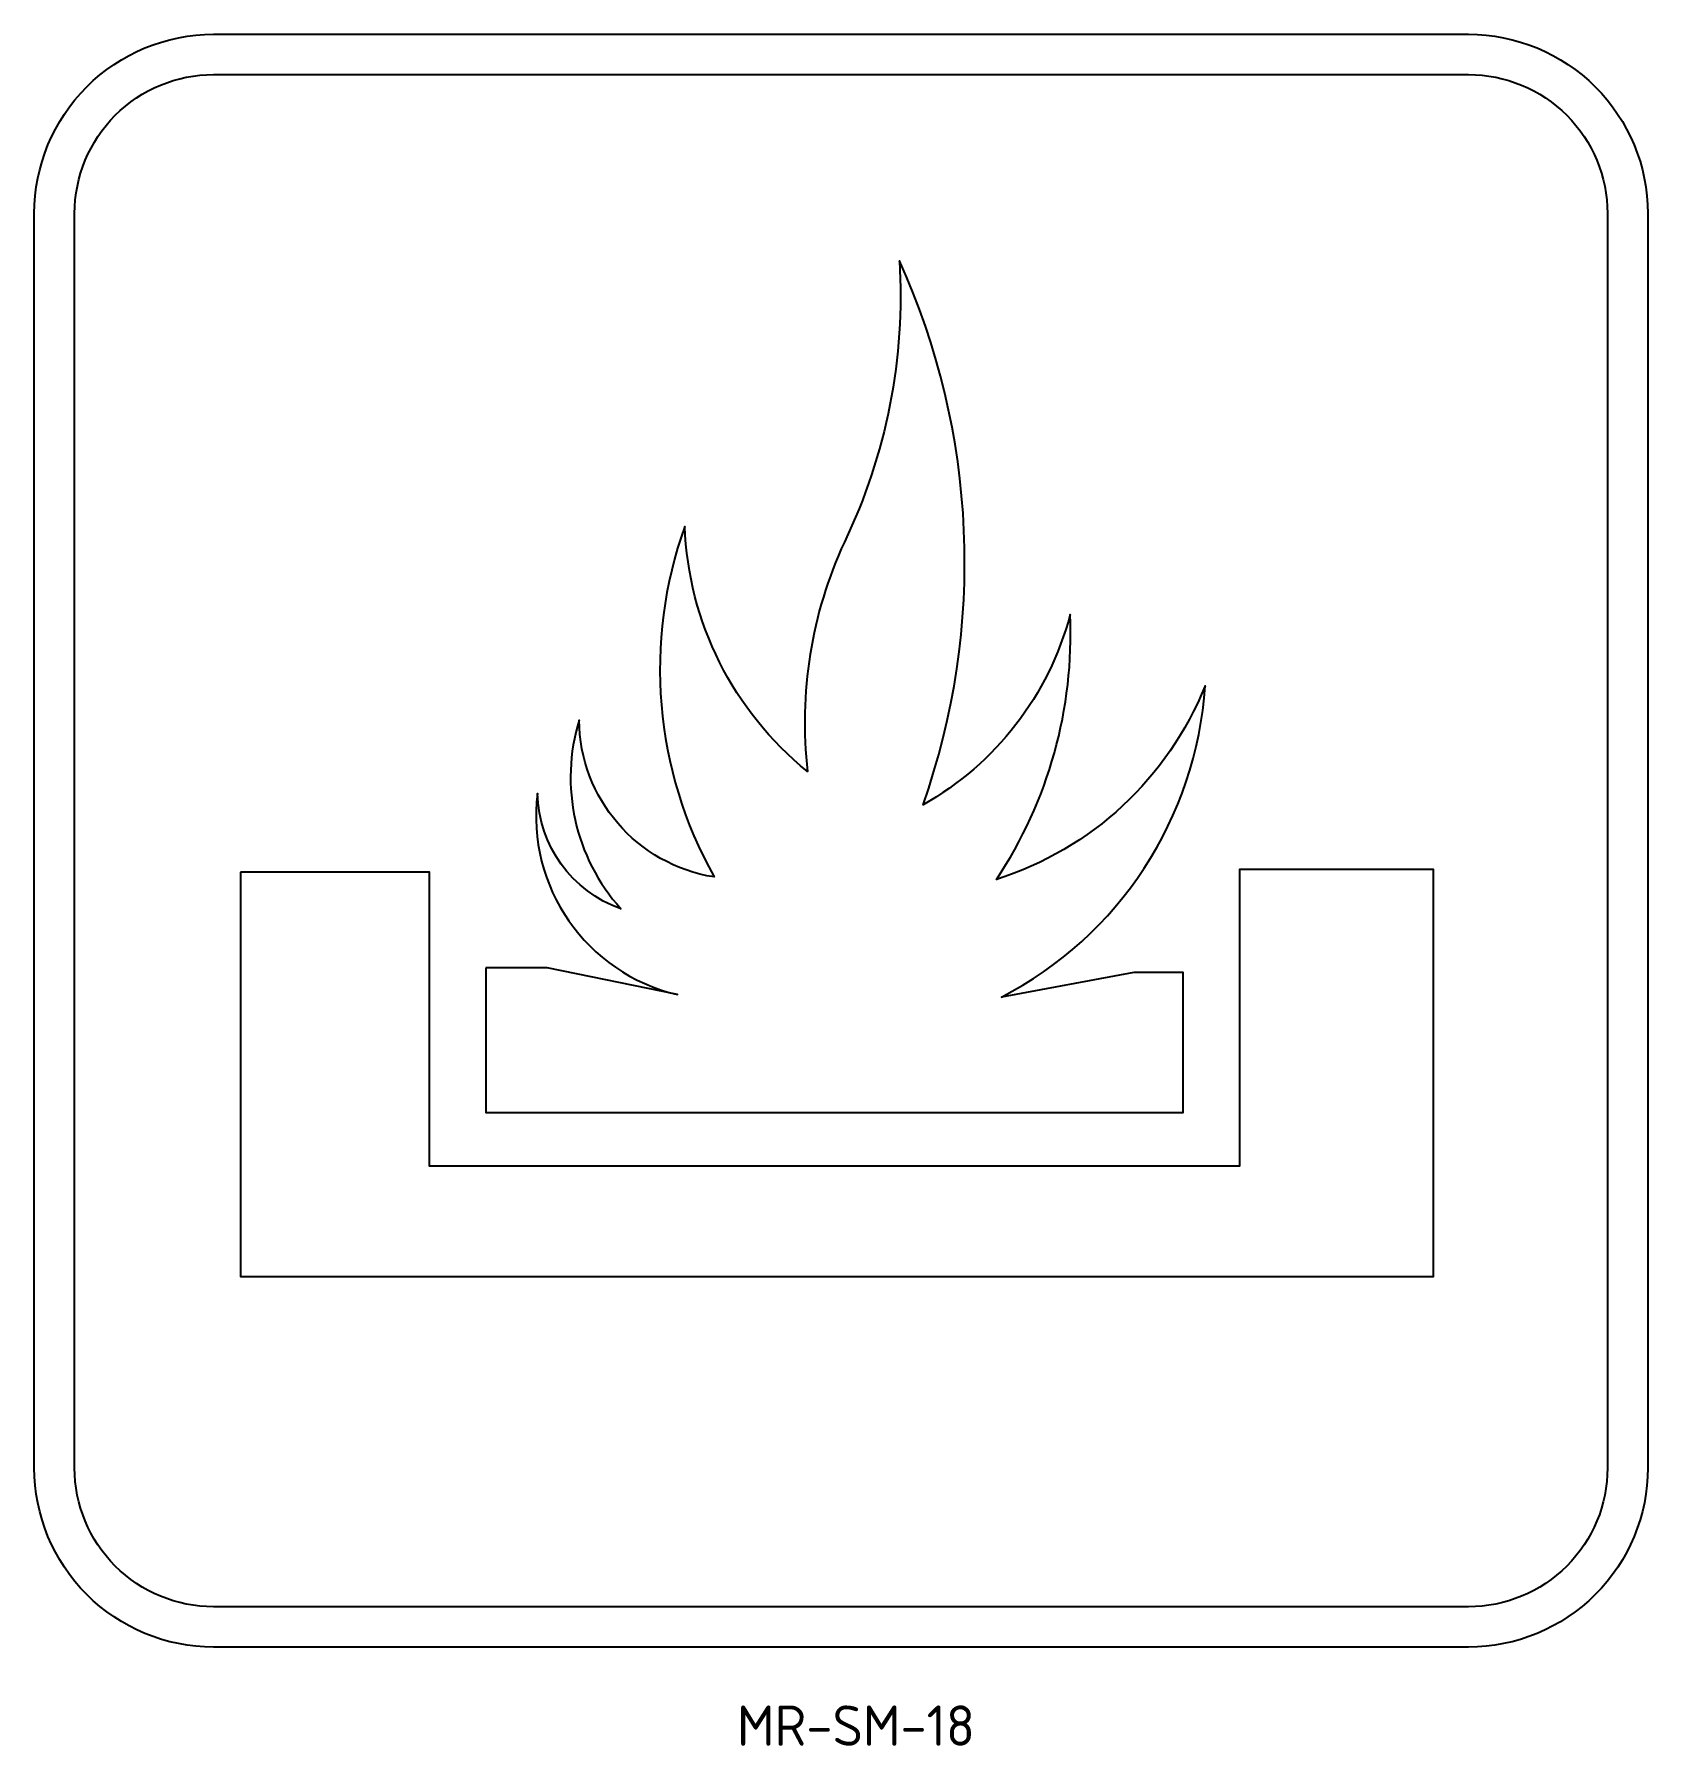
# Model space of a CAD drawing. Extents: x 191 to 311, y 149 to 276.
import ezdxf
from ezdxf.enums import TextEntityAlignment as Align

# ---------------------------------------------------------------- set-up
doc = ezdxf.new("R2010")
doc.units = 0
for name, color, linetype in [('L25', 1, 'CONTINUOUS'), ('L35', 3, 'CONTINUOUS'), ('T25', 1, 'CONTINUOUS')]:
    doc.layers.add(name, color=color, linetype=linetype)
doc.styles.add('ISO', font='iso3098b.shx')

# ---------------------------------------------------------------- blocks, each defined once
blk = doc.blocks.new('S18-480')
at = {"layer": 'L25'}
blk.add_lwpolyline([(9.653, 12.44), (9.653, 8.674), (27.796, 8.674), (27.796, 12.312), (26.518, 12.312), (23.068, 11.674, 0.262803), (28.37, 19.782, -0.223593), (22.941, 14.738, 0.159215), (24.857, 21.633, -0.202854), (21.03, 16.683, 0.193771), (20.415, 30.847, -0.127849), (18.982, 23.52, 0.137578), (18.022, 17.547, -0.216322), (14.828, 23.931, 0.216733), (15.594, 14.802, -0.367644), (12.081, 18.888, 0.263442), (13.167, 13.972, -0.311464), (10.995, 16.973, 0.382763), (14.636, 11.738), (11.25, 12.44), (9.65, 12.44)], format="xyb", dxfattribs=at)
blk.add_lwpolyline([(3.265, 14.93), (3.265, 4.396), (34.311, 4.396), (34.311, 14.994), (29.265, 14.994), (29.265, 7.269), (8.184, 7.269), (8.184, 14.93)], close=True, dxfattribs=at)

msp = doc.modelspace()

# ---------------------------------------------------------------- linework, layer by layer
at = {"layer": 'L35', "linetype": 'Continuous'}
for points in [[(190.81, 169.3), (190.81, 262.63, -0.414214), (204.14, 275.96), (297.47, 275.96, -0.414214), (310.81, 262.63), (310.81, 169.3, -0.414214), (297.47, 155.96), (204.14, 155.96, -0.414214)], [(204.14, 272.96), (297.47, 272.96, -0.414214), (307.81, 262.63), (307.81, 169.3, -0.414214), (297.47, 158.96), (204.14, 158.96, -0.414214), (193.81, 169.3), (193.81, 262.63, -0.414214)]]:
    msp.add_lwpolyline(points, format="xyb", close=True, dxfattribs=at)

# ---------------------------------------------------------------- block references
at = {"layer": 'L25', "linetype": 'Continuous', "xscale": 2.857723577235773, "yscale": 2.857723577235773, "zscale": 2.857723577235773}
msp.add_blockref('S18-480', (196.81, 170.96), dxfattribs=at)

# ---------------------------------------------------------------- texts
at = {"layer": 'T25', "color": 3, "style": 'ISO'}
msp.add_text('MR-SM-18', height=3, dxfattribs=at).set_placement((251.92, 148.62), align=Align.CENTER)

doc.saveas('drawing.dxf')
